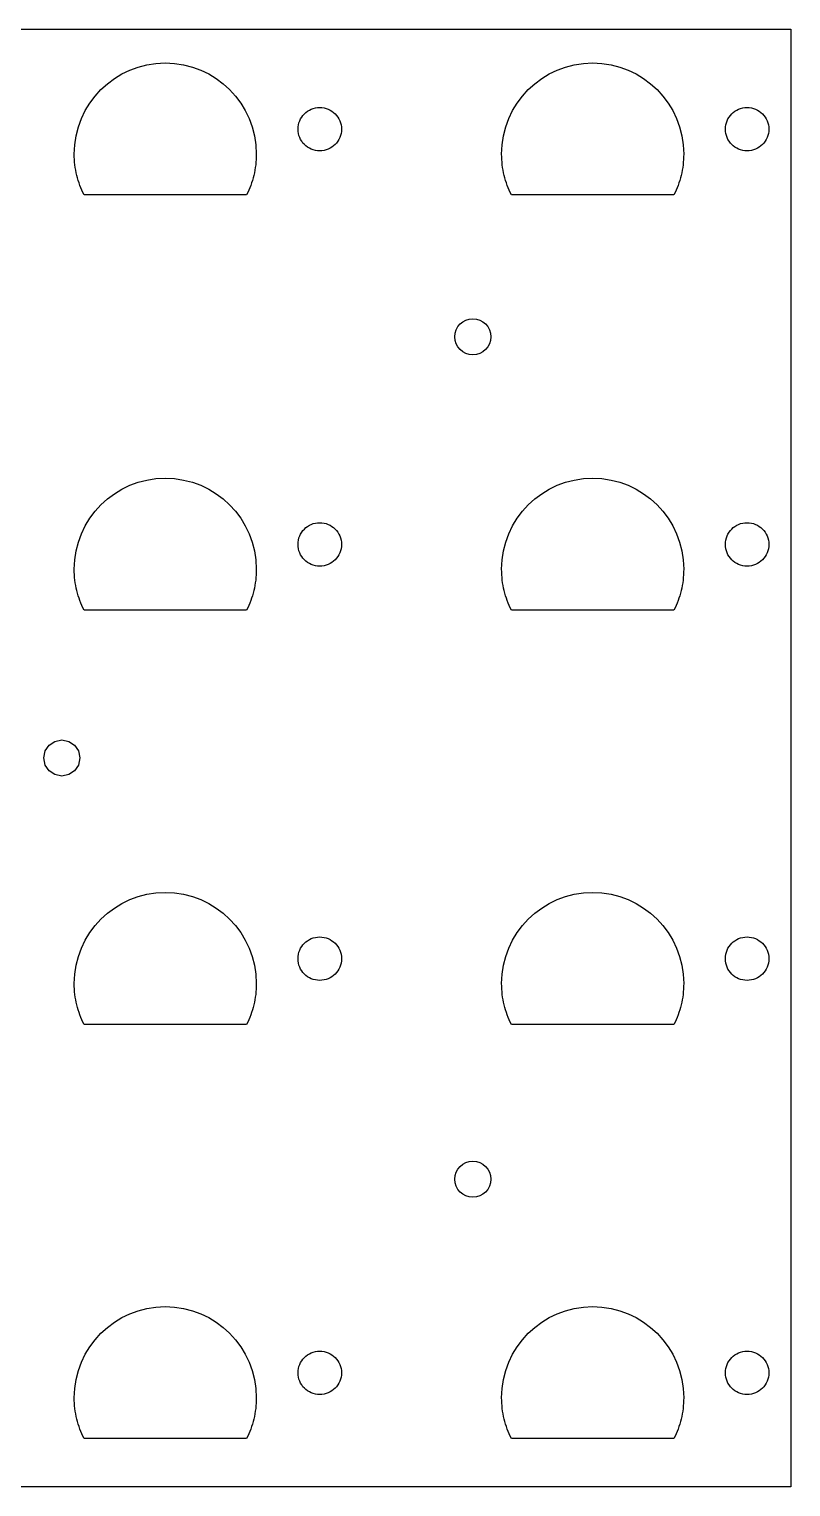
# Model space of a CAD drawing. Extents: x 4 to 202, y 54 to 252.
# Drawn here: x 98.6 to 201.9, y 54.2 to 252.1 of the extents above; entities that cross this region are included whole.
import ezdxf

# ---------------------------------------------------------------- set-up
doc = ezdxf.new("R2010")
doc.units = 0
doc.layers.get('0').update_dxf_attribs({"linetype": 'CONTINUOUS'})

msp = doc.modelspace()

# ---------------------------------------------------------------- linework, layer by layer
at = {"color": 7}
for points in [[(90.627299, 252.144348), (102.996055, 252.144348), (115.36481, 252.144348), (127.733566, 252.144348), (140.102322, 252.144348), (152.471078, 252.144348), (164.839805, 252.144348), (177.208561, 252.144348), (189.577317, 252.144348), (201.946073, 252.144348), (201.946073, 239.775601), (201.946073, 227.40685), (201.946073, 215.038097), (201.946073, 202.669347), (201.946073, 190.300597), (201.946073, 177.93185), (201.946073, 165.5631), (201.946073, 153.194347), (201.946073, 140.8256), (201.946073, 128.456849), (201.946073, 116.088096), (201.946073, 103.719349), (201.946073, 91.350599), (201.946073, 78.981843), (201.946073, 66.613087), (201.946073, 54.24436), (189.577317, 54.24436), (177.208561, 54.24436), (164.839805, 54.24436), (152.471078, 54.24436), (140.102322, 54.24436), (127.733566, 54.24436), (115.36481, 54.24436), (102.996055, 54.24436), (90.627299, 54.24436)], [(104.690886, 235.19141), (104.754674, 236.455703), (104.941901, 237.683505), (105.246348, 238.868602), (105.661804, 240.004769), (106.182056, 241.085787), (106.80089, 242.105436), (107.512096, 243.057496), (108.309455, 243.935749), (109.186757, 244.73397), (110.137789, 245.445946), (111.156338, 246.065449), (112.236188, 246.586265), (113.371125, 247.00217), (114.55494, 247.306947), (115.781418, 247.494374), (117.044346, 247.558232), (118.307273, 247.494374), (119.533752, 247.306947), (120.717567, 247.00217), (121.852504, 246.586265), (122.932354, 246.065449), (123.950902, 245.445946), (124.901935, 244.73397), (125.779236, 243.935749), (126.576596, 243.057496), (127.287802, 242.105436), (127.906636, 241.085787), (128.426887, 240.004769), (128.842344, 238.868602), (129.146791, 237.683505), (129.334017, 236.455703), (129.397805, 235.19141), (129.392274, 234.818018), (129.375792, 234.447475), (129.348529, 234.079923), (129.31063, 233.715503), (129.262251, 233.354358), (129.203546, 232.99663), (129.134672, 232.642458), (129.055789, 232.291988), (128.967044, 231.94536), (128.868596, 231.60272), (128.760604, 231.264206), (128.643222, 230.929959), (128.516603, 230.600123), (128.380902, 230.274842), (128.23628, 229.954257), (128.082889, 229.638507), (126.70376, 229.638507), (125.324633, 229.638507), (123.945506, 229.638507), (122.566376, 229.638507), (121.18725, 229.638507), (119.80812, 229.638507), (118.42899, 229.638507), (117.049863, 229.638507), (115.670736, 229.638507), (114.291607, 229.638507), (112.912477, 229.638507), (111.53335, 229.638507), (110.154223, 229.638507), (108.775094, 229.638507), (107.395964, 229.638507), (106.016837, 229.638507), (105.863243, 229.954319), (105.718209, 230.274938), (105.581927, 230.600227), (105.454574, 230.930046), (105.336343, 231.264262), (105.227419, 231.602737), (105.127984, 231.945329), (105.038229, 232.291907), (104.958334, 232.642328), (104.88849, 232.996457), (104.828882, 233.35416), (104.779693, 233.715292), (104.741114, 234.079722), (104.713315, 234.447308), (104.696494, 234.817917), (104.69085, 235.19141), (104.690886, 235.19141)], [(162.695314, 235.19141), (162.759102, 236.455703), (162.946328, 237.683505), (163.250776, 238.868602), (163.666232, 240.004769), (164.186483, 241.085787), (164.805318, 242.105436), (165.516523, 243.057496), (166.313883, 243.935749), (167.191185, 244.73397), (168.142217, 245.445946), (169.160766, 246.065449), (170.240616, 246.586265), (171.375553, 247.00217), (172.559368, 247.306947), (173.785846, 247.494374), (175.048774, 247.558232), (176.311701, 247.494374), (177.53818, 247.306947), (178.721995, 247.00217), (179.856932, 246.586265), (180.936781, 246.065449), (181.95533, 245.445946), (182.906362, 244.73397), (183.783664, 243.935749), (184.581024, 243.057496), (185.29223, 242.105436), (185.911064, 241.085787), (186.431315, 240.004769), (186.846772, 238.868602), (187.151219, 237.683508), (187.338445, 236.455703), (187.402233, 235.19141), (187.396701, 234.818018), (187.38022, 234.447475), (187.352957, 234.079923), (187.315057, 233.715503), (187.266679, 233.354358), (187.207974, 232.99663), (187.1391, 232.642458), (187.060216, 232.291988), (186.971472, 231.94536), (186.873024, 231.60272), (186.765032, 231.264206), (186.64765, 230.929959), (186.521031, 230.600123), (186.38533, 230.274842), (186.240708, 229.954257), (186.087317, 229.638507), (184.70819, 229.638507), (183.329061, 229.638507), (181.949934, 229.638507), (180.570804, 229.638507), (179.191674, 229.638507), (177.812548, 229.638507), (176.433421, 229.638507), (175.054291, 229.638507), (173.675164, 229.638507), (172.296034, 229.638507), (170.916908, 229.638507), (169.537778, 229.638507), (168.158648, 229.638507), (166.779521, 229.638507), (165.400395, 229.638507), (164.021265, 229.638507), (163.867671, 229.954319), (163.722637, 230.274938), (163.586355, 230.600227), (163.459002, 230.930046), (163.340771, 231.264262), (163.231847, 231.602737), (163.132412, 231.945329), (163.042656, 232.291907), (162.962762, 232.642328), (162.892918, 232.996457), (162.83331, 233.35416), (162.784121, 233.715292), (162.745541, 234.079722), (162.717742, 234.447308), (162.700922, 234.817917), (162.695278, 235.19141), (162.695314, 235.19141)], [(138.006026, 241.514584), (138.307651, 241.499344), (138.600558, 241.45464), (138.883263, 241.381951), (139.154306, 241.28275), (139.412181, 241.158527), (139.655409, 241.010761), (139.882502, 240.84094), (140.092001, 240.650539), (140.282382, 240.441048), (140.452218, 240.213949), (140.599973, 239.970722), (140.724199, 239.71285), (140.823394, 239.441815), (140.896094, 239.159104), (140.940798, 238.866197), (140.955954, 238.564575), (140.940798, 238.262955), (140.896094, 237.970048), (140.823394, 237.687338), (140.724199, 237.416303), (140.599973, 237.158431), (140.452218, 236.915203), (140.282382, 236.688102), (140.092001, 236.478611), (139.882502, 236.288213), (139.655409, 236.118388), (139.412181, 235.970625), (139.154306, 235.846402), (138.883263, 235.747201), (138.600558, 235.674509), (138.307651, 235.629805), (138.006026, 235.614565), (137.704404, 235.629805), (137.411497, 235.674509), (137.128789, 235.747201), (136.857748, 235.846402), (136.599874, 235.970625), (136.356646, 236.118388), (136.12955, 236.288213), (135.920071, 236.478611), (135.72967, 236.688102), (135.559834, 236.915203), (135.412079, 237.158431), (135.287853, 237.416303), (135.188658, 237.687338), (135.11596, 237.970048), (135.071256, 238.262955), (135.056101, 238.564575), (135.071256, 238.866197), (135.11596, 239.159104), (135.188658, 239.441815), (135.287853, 239.71285), (135.412079, 239.970722), (135.559834, 240.213949), (135.72967, 240.441048), (135.920071, 240.650539), (136.12955, 240.84094), (136.356646, 241.010761), (136.599874, 241.158527), (136.857748, 241.28275), (137.128789, 241.381951), (137.411497, 241.45464), (137.704404, 241.499344), (138.006026, 241.514584)], [(196.010485, 241.514641), (196.312107, 241.499401), (196.605014, 241.454697), (196.887722, 241.382008), (197.158762, 241.282807), (197.41664, 241.158584), (197.659865, 241.010818), (197.886961, 240.840996), (198.096457, 240.650595), (198.286841, 240.441104), (198.456677, 240.214006), (198.604432, 239.970778), (198.728657, 239.712906), (198.827853, 239.441871), (198.90055, 239.159161), (198.945254, 238.866253), (198.96041, 238.564631), (198.945254, 238.263012), (198.90055, 237.970105), (198.827853, 237.687394), (198.728657, 237.416359), (198.604432, 237.158487), (198.456677, 236.91526), (198.286841, 236.688158), (198.096457, 236.478668), (197.886961, 236.288269), (197.659865, 236.118445), (197.41664, 235.970682), (197.158762, 235.846459), (196.887722, 235.747258), (196.605014, 235.674566), (196.312107, 235.629862), (196.010485, 235.614622), (195.70886, 235.629862), (195.415953, 235.674566), (195.133248, 235.747258), (194.862204, 235.846459), (194.60433, 235.970682), (194.361105, 236.118445), (194.134009, 236.288269), (193.924527, 236.478668), (193.734128, 236.688158), (193.564293, 236.91526), (193.416538, 237.158487), (193.292312, 237.416359), (193.193117, 237.687394), (193.120416, 237.970105), (193.075715, 238.263012), (193.06056, 238.564631), (193.075715, 238.866253), (193.120416, 239.159161), (193.193117, 239.441871), (193.292312, 239.712906), (193.416538, 239.970778), (193.564293, 240.214006), (193.734128, 240.441104), (193.924527, 240.650595), (194.134009, 240.840996), (194.361105, 241.010818), (194.60433, 241.158584), (194.862204, 241.282807), (195.133248, 241.382008), (195.415953, 241.454697), (195.70886, 241.499401), (196.010485, 241.514641)], [(161.240879, 210.384116), (161.191123, 209.890354), (161.048347, 209.430465), (160.822457, 209.014297), (160.523301, 208.651704), (160.160702, 208.352537), (159.744537, 208.126649), (159.284656, 207.983892), (158.79088, 207.934117), (158.297132, 207.983892), (157.837251, 208.126649), (157.421086, 208.352537), (157.058487, 208.651704), (156.759303, 209.014297), (156.533413, 209.430465), (156.390665, 209.890354), (156.340881, 210.384116), (156.390665, 210.877878), (156.533413, 211.337768), (156.759303, 211.753933), (157.058487, 212.116526), (157.421086, 212.415696), (157.837251, 212.641583), (158.297132, 212.78434), (158.79088, 212.834115), (159.284656, 212.78434), (159.744537, 212.641583), (160.160702, 212.415696), (160.523301, 212.116526), (160.822457, 211.753933), (161.048347, 211.337768), (161.191123, 210.877878), (161.240879, 210.384116)], [(104.690886, 178.820511), (104.754674, 180.084804), (104.941901, 181.312606), (105.246348, 182.497703), (105.661804, 183.63387), (106.182056, 184.714888), (106.80089, 185.734537), (107.512096, 186.686597), (108.309455, 187.56485), (109.186757, 188.363071), (110.137789, 189.075047), (111.156338, 189.69455), (112.236188, 190.215366), (113.371125, 190.631271), (114.55494, 190.936048), (115.781418, 191.123475), (117.044346, 191.187333), (118.307273, 191.123475), (119.533752, 190.936048), (120.717567, 190.631271), (121.852504, 190.215366), (122.932354, 189.69455), (123.950902, 189.075047), (124.901935, 188.363071), (125.779236, 187.56485), (126.576596, 186.686597), (127.287802, 185.734537), (127.906636, 184.714888), (128.426887, 183.63387), (128.842344, 182.497703), (129.146791, 181.312606), (129.334017, 180.084804), (129.397805, 178.820511), (129.392274, 178.447119), (129.375792, 178.076576), (129.348529, 177.709024), (129.31063, 177.344604), (129.262251, 176.983458), (129.203546, 176.625731), (129.134672, 176.271559), (129.055789, 175.921089), (128.967044, 175.574461), (128.868596, 175.231821), (128.760604, 174.893307), (128.643222, 174.55906), (128.516603, 174.229224), (128.380902, 173.903943), (128.23628, 173.583358), (128.082889, 173.267608), (126.70376, 173.267608), (125.324633, 173.267608), (123.945506, 173.267608), (122.566376, 173.267608), (121.18725, 173.267608), (119.80812, 173.267608), (118.42899, 173.267608), (117.049863, 173.267608), (115.670736, 173.267608), (114.291607, 173.267608), (112.912477, 173.267608), (111.53335, 173.267608), (110.154223, 173.267608), (108.775094, 173.267608), (107.395964, 173.267608), (106.016837, 173.267608), (105.863243, 173.58342), (105.718209, 173.904039), (105.581927, 174.229328), (105.454574, 174.559147), (105.336343, 174.893363), (105.227419, 175.231838), (105.127984, 175.57443), (105.038229, 175.921008), (104.958334, 176.271429), (104.88849, 176.625558), (104.828882, 176.983261), (104.779693, 177.344392), (104.741114, 177.708823), (104.713315, 178.076409), (104.696494, 178.447018), (104.69085, 178.820511), (104.690886, 178.820511)], [(162.695314, 178.820511), (162.759102, 180.084804), (162.946328, 181.312606), (163.250776, 182.497703), (163.666232, 183.63387), (164.186483, 184.714888), (164.805318, 185.734537), (165.516523, 186.686597), (166.313883, 187.56485), (167.191185, 188.363071), (168.142217, 189.075047), (169.160766, 189.69455), (170.240616, 190.215366), (171.375553, 190.631271), (172.559368, 190.936048), (173.785846, 191.123475), (175.048774, 191.187333), (176.311701, 191.123475), (177.53818, 190.936048), (178.721995, 190.631271), (179.856932, 190.215366), (180.936781, 189.69455), (181.95533, 189.075047), (182.906362, 188.363071), (183.783664, 187.56485), (184.581024, 186.686597), (185.29223, 185.734537), (185.911064, 184.714888), (186.431315, 183.63387), (186.846772, 182.497703), (187.151219, 181.312606), (187.338445, 180.084804), (187.402233, 178.820511), (187.396701, 178.447119), (187.38022, 178.076576), (187.352957, 177.709024), (187.315057, 177.344604), (187.266679, 176.983458), (187.207974, 176.625731), (187.1391, 176.271559), (187.060216, 175.921089), (186.971472, 175.574461), (186.873024, 175.231821), (186.765032, 174.893307), (186.64765, 174.55906), (186.521031, 174.229224), (186.38533, 173.903943), (186.240708, 173.583358), (186.087317, 173.267608), (184.70819, 173.267608), (183.329061, 173.267608), (181.949934, 173.267608), (180.570804, 173.267608), (179.191674, 173.267608), (177.812548, 173.267608), (176.433421, 173.267608), (175.054291, 173.267608), (173.675164, 173.267608), (172.296034, 173.267608), (170.916908, 173.267608), (169.537778, 173.267608), (168.158648, 173.267608), (166.779521, 173.267608), (165.400395, 173.267608), (164.021265, 173.267608), (163.867671, 173.58342), (163.722637, 173.904039), (163.586355, 174.229328), (163.459002, 174.559147), (163.340771, 174.893363), (163.231847, 175.231838), (163.132412, 175.57443), (163.042656, 175.921008), (162.962762, 176.271429), (162.892918, 176.625558), (162.83331, 176.983261), (162.784121, 177.344392), (162.745541, 177.708823), (162.717742, 178.076409), (162.700922, 178.447018), (162.695278, 178.820511), (162.695314, 178.820511)], [(138.006026, 185.143685), (138.307651, 185.128445), (138.600558, 185.083741), (138.883263, 185.011052), (139.154306, 184.911851), (139.412181, 184.787628), (139.655409, 184.639862), (139.882502, 184.470041), (140.092001, 184.27964), (140.282382, 184.070149), (140.452218, 183.84305), (140.599973, 183.599823), (140.724199, 183.341951), (140.823394, 183.070916), (140.896094, 182.788205), (140.940798, 182.495298), (140.955954, 182.193676), (140.940798, 181.892056), (140.896094, 181.599149), (140.823394, 181.316439), (140.724199, 181.045404), (140.599973, 180.787532), (140.452218, 180.544304), (140.282382, 180.317203), (140.092001, 180.107712), (139.882502, 179.917314), (139.655409, 179.747489), (139.412181, 179.599726), (139.154306, 179.475503), (138.883263, 179.376302), (138.600558, 179.30361), (138.307651, 179.258906), (138.006026, 179.243694), (137.704404, 179.258906), (137.411497, 179.30361), (137.128789, 179.376302), (136.857748, 179.475503), (136.599874, 179.599726), (136.356646, 179.747489), (136.12955, 179.917314), (135.920071, 180.107712), (135.72967, 180.317203), (135.559834, 180.544304), (135.412079, 180.787532), (135.287853, 181.045404), (135.188658, 181.316439), (135.11596, 181.599149), (135.071256, 181.892056), (135.056101, 182.193676), (135.071256, 182.495298), (135.11596, 182.788205), (135.188658, 183.070916), (135.287853, 183.341951), (135.412079, 183.599823), (135.559834, 183.84305), (135.72967, 184.070149), (135.920071, 184.27964), (136.12955, 184.470041), (136.356646, 184.639862), (136.599874, 184.787628), (136.857748, 184.911851), (137.128789, 185.011052), (137.411497, 185.083741), (137.704404, 185.128445), (138.006026, 185.143685)], [(196.010485, 185.143742), (196.312107, 185.128502), (196.605014, 185.083798), (196.887722, 185.011109), (197.158762, 184.911908), (197.41664, 184.787685), (197.659865, 184.639919), (197.886961, 184.470097), (198.096457, 184.279696), (198.286841, 184.070205), (198.456677, 183.843107), (198.604432, 183.599879), (198.728657, 183.342007), (198.827853, 183.070972), (198.90055, 182.788262), (198.945254, 182.495354), (198.96041, 182.193732), (198.945254, 181.892113), (198.90055, 181.599206), (198.827853, 181.316495), (198.728657, 181.04546), (198.604432, 180.787588), (198.456677, 180.544361), (198.286841, 180.317259), (198.096457, 180.107769), (197.886961, 179.91737), (197.659865, 179.747546), (197.41664, 179.599783), (197.158762, 179.47556), (196.887722, 179.376359), (196.605014, 179.303667), (196.312107, 179.258963), (196.010485, 179.243751), (195.70886, 179.258963), (195.415953, 179.303667), (195.133248, 179.376359), (194.862204, 179.47556), (194.60433, 179.599783), (194.361105, 179.747546), (194.134009, 179.91737), (193.924527, 180.107769), (193.734128, 180.317259), (193.564293, 180.544361), (193.416538, 180.787588), (193.292312, 181.04546), (193.193117, 181.316495), (193.120416, 181.599206), (193.075715, 181.892113), (193.06056, 182.193732), (193.075715, 182.495354), (193.120416, 182.788262), (193.193117, 183.070972), (193.292312, 183.342007), (193.416538, 183.599879), (193.564293, 183.843107), (193.734128, 184.070205), (193.924527, 184.279696), (194.134009, 184.470097), (194.361105, 184.639919), (194.60433, 184.787685), (194.862204, 184.911908), (195.133248, 185.011109), (195.415953, 185.083798), (195.70886, 185.128502), (196.010485, 185.143742)], [(105.446071, 153.194357), (105.253536, 152.240705), (104.72849, 151.461944), (103.949726, 150.936889), (102.996069, 150.744357), (102.04244, 150.936889), (101.263676, 151.461944), (100.738601, 152.240705), (100.546069, 153.194357), (100.738601, 154.148008), (101.263676, 154.926767), (102.04244, 155.451824), (102.996069, 155.644356), (103.949726, 155.451824), (104.72849, 154.926767), (105.253536, 154.148008), (105.446071, 153.194357)], [(104.690886, 122.575221), (104.754674, 123.839515), (104.941901, 125.06732), (105.246348, 126.252413), (105.661804, 127.38858), (106.182056, 128.469599), (106.80089, 129.489248), (107.512096, 130.441308), (108.309455, 131.319561), (109.186757, 132.117781), (110.137789, 132.829757), (111.156338, 133.44926), (112.236188, 133.970076), (113.371125, 134.385981), (114.55494, 134.690759), (115.781418, 134.878185), (117.044346, 134.942044), (118.307273, 134.878185), (119.533752, 134.690759), (120.717567, 134.385981), (121.852504, 133.970076), (122.932354, 133.44926), (123.950902, 132.829757), (124.901935, 132.117781), (125.779236, 131.319561), (126.576596, 130.441308), (127.287802, 129.489248), (127.906636, 128.469599), (128.426887, 127.38858), (128.842344, 126.252413), (129.146791, 125.067317), (129.334017, 123.839515), (129.397805, 122.575221), (129.392274, 122.20183), (129.375792, 121.831286), (129.348529, 121.463734), (129.31063, 121.099315), (129.262251, 120.738169), (129.203546, 120.380441), (129.134672, 120.026269), (129.055789, 119.6758), (128.967044, 119.329172), (128.868596, 118.986531), (128.760604, 118.648017), (128.643222, 118.31377), (128.516603, 117.983934), (128.380902, 117.658653), (128.23628, 117.338069), (128.082889, 117.022318), (126.70376, 117.022318), (125.324633, 117.022318), (123.945506, 117.022318), (122.566376, 117.022318), (121.18725, 117.022318), (119.80812, 117.022318), (118.42899, 117.022318), (117.049863, 117.022318), (115.670736, 117.022318), (114.291607, 117.022318), (112.912477, 117.022318), (111.53335, 117.022318), (110.154223, 117.022318), (108.775094, 117.022318), (107.395964, 117.022318), (106.016837, 117.022318), (105.863243, 117.338131), (105.718209, 117.658749), (105.581927, 117.984038), (105.454574, 118.313857), (105.336343, 118.648074), (105.227419, 118.986548), (105.127984, 119.329141), (105.038229, 119.675718), (104.958334, 120.026139), (104.88849, 120.380269), (104.828882, 120.737971), (104.779693, 121.099103), (104.741114, 121.463534), (104.713315, 121.83112), (104.696494, 122.201728), (104.69085, 122.575221), (104.690886, 122.575221)], [(162.695314, 122.575221), (162.759102, 123.839515), (162.946328, 125.06732), (163.250776, 126.252413), (163.666232, 127.38858), (164.186483, 128.469599), (164.805318, 129.489248), (165.516523, 130.441308), (166.313883, 131.319561), (167.191185, 132.117781), (168.142217, 132.829757), (169.160766, 133.44926), (170.240616, 133.970076), (171.375553, 134.385981), (172.559368, 134.690759), (173.785846, 134.878185), (175.048774, 134.942044), (176.311701, 134.878185), (177.53818, 134.690759), (178.721995, 134.385981), (179.856932, 133.970076), (180.936781, 133.44926), (181.95533, 132.829757), (182.906362, 132.117781), (183.783664, 131.319561), (184.581024, 130.441308), (185.29223, 129.489248), (185.911064, 128.469599), (186.431315, 127.38858), (186.846772, 126.252413), (187.151219, 125.06732), (187.338445, 123.839515), (187.402233, 122.575221), (187.396701, 122.20183), (187.38022, 121.831286), (187.352957, 121.463734), (187.315057, 121.099315), (187.266679, 120.738169), (187.207974, 120.380441), (187.1391, 120.026269), (187.060216, 119.6758), (186.971472, 119.329172), (186.873024, 118.986531), (186.765032, 118.648017), (186.64765, 118.31377), (186.521031, 117.983934), (186.38533, 117.658653), (186.240708, 117.338069), (186.087317, 117.022318), (184.70819, 117.022318), (183.329061, 117.022318), (181.949934, 117.022318), (180.570804, 117.022318), (179.191674, 117.022318), (177.812548, 117.022318), (176.433421, 117.022318), (175.054291, 117.022318), (173.675164, 117.022318), (172.296034, 117.022318), (170.916908, 117.022318), (169.537778, 117.022318), (168.158648, 117.022318), (166.779521, 117.022318), (165.400395, 117.022318), (164.021265, 117.022318), (163.867671, 117.338131), (163.722637, 117.658749), (163.586355, 117.984038), (163.459002, 118.313857), (163.340771, 118.648074), (163.231847, 118.986548), (163.132412, 119.329141), (163.042656, 119.675718), (162.962762, 120.026139), (162.892918, 120.380269), (162.83331, 120.737971), (162.784121, 121.099103), (162.745541, 121.463534), (162.717742, 121.83112), (162.700922, 122.201728), (162.695278, 122.575221), (162.695314, 122.575221)], [(138.006026, 128.898424), (138.307651, 128.883212), (138.600558, 128.838508), (138.883263, 128.765819), (139.154306, 128.666618), (139.412181, 128.542395), (139.655409, 128.394629), (139.882502, 128.224808), (140.092001, 128.034409), (140.282382, 127.824916), (140.452218, 127.597817), (140.599973, 127.35459), (140.724199, 127.096717), (140.823394, 126.825683), (140.896094, 126.542972), (140.940798, 126.250065), (140.955954, 125.948443), (140.940798, 125.646823), (140.896094, 125.353916), (140.823394, 125.071206), (140.724199, 124.800171), (140.599973, 124.542299), (140.452218, 124.299071), (140.282382, 124.07197), (140.092001, 123.862479), (139.882502, 123.672081), (139.655409, 123.502256), (139.412181, 123.354493), (139.154306, 123.23027), (138.883263, 123.131069), (138.600558, 123.058377), (138.307651, 123.013673), (138.006026, 122.998461), (137.704404, 123.013673), (137.411497, 123.058377), (137.128789, 123.131069), (136.857748, 123.23027), (136.599874, 123.354493), (136.356646, 123.502256), (136.12955, 123.672081), (135.920071, 123.862479), (135.72967, 124.07197), (135.559834, 124.299071), (135.412079, 124.542299), (135.287853, 124.800171), (135.188658, 125.071206), (135.11596, 125.353916), (135.071256, 125.646823), (135.056101, 125.948443), (135.071256, 126.250065), (135.11596, 126.542972), (135.188658, 126.825683), (135.287853, 127.096717), (135.412079, 127.35459), (135.559834, 127.597817), (135.72967, 127.824916), (135.920071, 128.034409), (136.12955, 128.224808), (136.356646, 128.394629), (136.599874, 128.542395), (136.857748, 128.666618), (137.128789, 128.765819), (137.411497, 128.838508), (137.704404, 128.883212), (138.006026, 128.898424)], [(196.010485, 128.898481), (196.312107, 128.883241), (196.605014, 128.838537), (196.887722, 128.765847), (197.158762, 128.666646), (197.41664, 128.542423), (197.659865, 128.394657), (197.886961, 128.224836), (198.096457, 128.034435), (198.286841, 127.824944), (198.456677, 127.597845), (198.604432, 127.354618), (198.728657, 127.096746), (198.827853, 126.825711), (198.90055, 126.543), (198.945254, 126.250093), (198.96041, 125.948471), (198.945254, 125.646852), (198.90055, 125.353944), (198.827853, 125.071234), (198.728657, 124.800199), (198.604432, 124.542327), (198.456677, 124.299099), (198.286841, 124.071998), (198.096457, 123.862507), (197.886961, 123.672109), (197.659865, 123.502284), (197.41664, 123.354521), (197.158762, 123.230298), (196.887722, 123.131097), (196.605014, 123.058405), (196.312107, 123.013701), (196.010485, 122.99849), (195.70886, 123.013701), (195.415953, 123.058405), (195.133248, 123.131097), (194.862204, 123.230298), (194.60433, 123.354521), (194.361105, 123.502284), (194.134009, 123.672109), (193.924527, 123.862507), (193.734128, 124.071998), (193.564293, 124.299099), (193.416538, 124.542327), (193.292312, 124.800199), (193.193117, 125.071234), (193.120416, 125.353944), (193.075715, 125.646852), (193.06056, 125.948471), (193.075715, 126.250093), (193.120416, 126.543), (193.193117, 126.825711), (193.292312, 127.096746), (193.416538, 127.354618), (193.564293, 127.597845), (193.734128, 127.824944), (193.924527, 128.034435), (194.134009, 128.224836), (194.361105, 128.394657), (194.60433, 128.542423), (194.862204, 128.666646), (195.133248, 128.765847), (195.415953, 128.838537), (195.70886, 128.883241), (196.010485, 128.898481)], [(161.240879, 96.004592), (161.191123, 95.51083), (161.048347, 95.05094), (160.822457, 94.634772), (160.523301, 94.272179), (160.160702, 93.973012), (159.744537, 93.747124), (159.284656, 93.604368), (158.79088, 93.554592), (158.297132, 93.604368), (157.837251, 93.747124), (157.421086, 93.973012), (157.058487, 94.272179), (156.759303, 94.634772), (156.533413, 95.05094), (156.390665, 95.51083), (156.340881, 96.004592), (156.390665, 96.498353), (156.533413, 96.958243), (156.759303, 97.374408), (157.058487, 97.737001), (157.421086, 98.036171), (157.837251, 98.262059), (158.297132, 98.404815), (158.79088, 98.454591), (159.284656, 98.404815), (159.744537, 98.262059), (160.160702, 98.036171), (160.523301, 97.737001), (160.822457, 97.374408), (161.048347, 96.958243), (161.191123, 96.498353), (161.240879, 96.004592)], [(104.690886, 66.347547), (104.754674, 67.611844), (104.941901, 68.839649), (105.246348, 70.024748), (105.661804, 71.160915), (106.182056, 72.241936), (106.80089, 73.261585), (107.512096, 74.213648), (108.309455, 75.091901), (109.186757, 75.890121), (110.137789, 76.602097), (111.156338, 77.221601), (112.236188, 77.742416), (113.371125, 78.158322), (114.55494, 78.463099), (115.781418, 78.650526), (117.044346, 78.714384), (118.307273, 78.650526), (119.533752, 78.463099), (120.717567, 78.158322), (121.852504, 77.742416), (122.932354, 77.221601), (123.950902, 76.602097), (124.901935, 75.890121), (125.779236, 75.091898), (126.576596, 74.213648), (127.287802, 73.261585), (127.906636, 72.241936), (128.426887, 71.160915), (128.842344, 70.024748), (129.146791, 68.839649), (129.334017, 67.611844), (129.397805, 66.347547), (129.392274, 65.974159), (129.375792, 65.603615), (129.348529, 65.236066), (129.31063, 64.871646), (129.262251, 64.510501), (129.203546, 64.152773), (129.134672, 63.798604), (129.055789, 63.448135), (128.967044, 63.101506), (128.868596, 62.758866), (128.760604, 62.420352), (128.643222, 62.086105), (128.516603, 61.756272), (128.380902, 61.430991), (128.23628, 61.110403), (128.082889, 60.794656), (126.70376, 60.794656), (125.324633, 60.794656), (123.945506, 60.794656), (122.566376, 60.794656), (121.18725, 60.794656), (119.80812, 60.794656), (118.42899, 60.794656), (117.049863, 60.794656), (115.670736, 60.794656), (114.291607, 60.794656), (112.912477, 60.794656), (111.53335, 60.794656), (110.154223, 60.794656), (108.775094, 60.794656), (107.395964, 60.794656), (106.016837, 60.794656), (105.863243, 61.110468), (105.718209, 61.431087), (105.581927, 61.756373), (105.454574, 62.086192), (105.336343, 62.420408), (105.227419, 62.75888), (105.127984, 63.101473), (105.038229, 63.44805), (104.958334, 63.798471), (104.88849, 64.152598), (104.828882, 64.510298), (104.779693, 64.871432), (104.741114, 65.23586), (104.713315, 65.603446), (104.696494, 65.974054), (104.69085, 66.347547), (104.690886, 66.347547)], [(162.695314, 66.347547), (162.759102, 67.611844), (162.946328, 68.839649), (163.250776, 70.024748), (163.666232, 71.160915), (164.186483, 72.241936), (164.805318, 73.261585), (165.516523, 74.213648), (166.313883, 75.091901), (167.191185, 75.890121), (168.142217, 76.602097), (169.160766, 77.221601), (170.240616, 77.742416), (171.375553, 78.158322), (172.559368, 78.463099), (173.785846, 78.650526), (175.048774, 78.714384), (176.311701, 78.650526), (177.53818, 78.463099), (178.721995, 78.158322), (179.856932, 77.742416), (180.936781, 77.221601), (181.95533, 76.602097), (182.906362, 75.890121), (183.783664, 75.091901), (184.581024, 74.213648), (185.29223, 73.261585), (185.911064, 72.241936), (186.431315, 71.160915), (186.846772, 70.024748), (187.151219, 68.839649), (187.338445, 67.611844), (187.402233, 66.347547), (187.396701, 65.974159), (187.38022, 65.603615), (187.352957, 65.236066), (187.315057, 64.871646), (187.266679, 64.510501), (187.207974, 64.152773), (187.1391, 63.798604), (187.060216, 63.448135), (186.971472, 63.101506), (186.873024, 62.758866), (186.765032, 62.420352), (186.64765, 62.086105), (186.521031, 61.756272), (186.38533, 61.430991), (186.240708, 61.110403), (186.087317, 60.794656), (184.70819, 60.794656), (183.329061, 60.794656), (181.949934, 60.794656), (180.570804, 60.794656), (179.191674, 60.794656), (177.812548, 60.794656), (176.433421, 60.794656), (175.054291, 60.794656), (173.675164, 60.794656), (172.296034, 60.794656), (170.916908, 60.794656), (169.537778, 60.794656), (168.158648, 60.794656), (166.779521, 60.794656), (165.400395, 60.794656), (164.021265, 60.794656), (163.867671, 61.110468), (163.722637, 61.431087), (163.586355, 61.756373), (163.459002, 62.086192), (163.340771, 62.420408), (163.231847, 62.75888), (163.132412, 63.101473), (163.042656, 63.44805), (162.962762, 63.798471), (162.892918, 64.152598), (162.83331, 64.510298), (162.784121, 64.871432), (162.745541, 65.23586), (162.717742, 65.603446), (162.700922, 65.974054), (162.695278, 66.347547), (162.695314, 66.347547)], [(138.006026, 72.670725), (138.307651, 72.655513), (138.600558, 72.610809), (138.883263, 72.53812), (139.154306, 72.438919), (139.412181, 72.314696), (139.655409, 72.16693), (139.882502, 71.997108), (140.092001, 71.806707), (140.282382, 71.597217), (140.452218, 71.370118), (140.599973, 71.12689), (140.724199, 70.869018), (140.823394, 70.597983), (140.896094, 70.315273), (140.940798, 70.022366), (140.955954, 69.720744), (140.940798, 69.419124), (140.896094, 69.126217), (140.823394, 68.843507), (140.724199, 68.572472), (140.599973, 68.3146), (140.452218, 68.071372), (140.282382, 67.844271), (140.092001, 67.63478), (139.882502, 67.444381), (139.655409, 67.274557), (139.412181, 67.126794), (139.154306, 67.002571), (138.883263, 66.90337), (138.600558, 66.830678), (138.307651, 66.785974), (138.006026, 66.770734), (137.704404, 66.785974), (137.411497, 66.830678), (137.128789, 66.90337), (136.857748, 67.002571), (136.599874, 67.126794), (136.356646, 67.274557), (136.12955, 67.444381), (135.920071, 67.63478), (135.72967, 67.844271), (135.559834, 68.071372), (135.412079, 68.3146), (135.287853, 68.572472), (135.188658, 68.843507), (135.11596, 69.126217), (135.071256, 69.419124), (135.056101, 69.720744), (135.071256, 70.022366), (135.11596, 70.315273), (135.188658, 70.597983), (135.287853, 70.869018), (135.412079, 71.12689), (135.559834, 71.370118), (135.72967, 71.597217), (135.920071, 71.806707), (136.12955, 71.997108), (136.356646, 72.16693), (136.599874, 72.314696), (136.857748, 72.438919), (137.128789, 72.53812), (137.411497, 72.610809), (137.704404, 72.655513), (138.006026, 72.670725)], [(196.010485, 72.670781), (196.312107, 72.65557), (196.605014, 72.610866), (196.887722, 72.538176), (197.158762, 72.438975), (197.41664, 72.314752), (197.659865, 72.166987), (197.886961, 71.997165), (198.096457, 71.806764), (198.286841, 71.597273), (198.456677, 71.370174), (198.604432, 71.126947), (198.728657, 70.869075), (198.827853, 70.59804), (198.90055, 70.315329), (198.945254, 70.022422), (198.96041, 69.7208), (198.945254, 69.419181), (198.90055, 69.126273), (198.827853, 68.843563), (198.728657, 68.572528), (198.604432, 68.314656), (198.456677, 68.071428), (198.286841, 67.844327), (198.096457, 67.634836), (197.886961, 67.444438), (197.659865, 67.274613), (197.41664, 67.12685), (197.158762, 67.002627), (196.887722, 66.903426), (196.605014, 66.830734), (196.312107, 66.78603), (196.010485, 66.770819), (195.70886, 66.78603), (195.415953, 66.830734), (195.133248, 66.903426), (194.862204, 67.002627), (194.60433, 67.12685), (194.361105, 67.274613), (194.134009, 67.444438), (193.924527, 67.634836), (193.734128, 67.844327), (193.564293, 68.071428), (193.416538, 68.314656), (193.292312, 68.572528), (193.193117, 68.843563), (193.120416, 69.126273), (193.075715, 69.419181), (193.06056, 69.7208), (193.075715, 70.022422), (193.120416, 70.315329), (193.193117, 70.59804), (193.292312, 70.869075), (193.416538, 71.126947), (193.564293, 71.370174), (193.734128, 71.597273), (193.924527, 71.806764), (194.134009, 71.997165), (194.361105, 72.166987), (194.60433, 72.314752), (194.862204, 72.438975), (195.133248, 72.538176), (195.415953, 72.610866), (195.70886, 72.65557), (196.010485, 72.670781)]]:
    msp.add_lwpolyline(points, dxfattribs=at)

doc.saveas('drawing.dxf')
